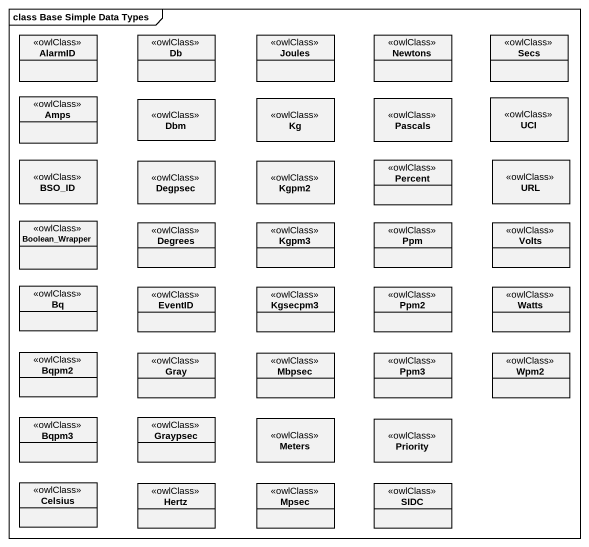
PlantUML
@startuml
mainframe class Base Simple Data Types
hide circle
hide empty members
class AlarmID <<owlClass>>
class Db <<owlClass>>
class Joules <<owlClass>>
class Newtons <<owlClass>>
class Secs <<owlClass>>
class Amps <<owlClass>>
class Dbm <<owlClass>>
class Kg <<owlClass>>
class Pascals <<owlClass>>
class UCI <<owlClass>>
class BSO_ID <<owlClass>>
class Degpsec <<owlClass>>
class Kgpm2 <<owlClass>>
class Percent <<owlClass>>
class URL <<owlClass>>
class Boolean_Wrapper <<owlClass>>
class Degrees <<owlClass>>
class Kgpm3 <<owlClass>>
class Ppm <<owlClass>>
class Volts <<owlClass>>
class Bq <<owlClass>>
class EventID <<owlClass>>
class Kgsecpm3 <<owlClass>>
class Ppm2 <<owlClass>>
class Watts <<owlClass>>
class Bqpm2 <<owlClass>>
class Gray <<owlClass>>
class Mbpsec <<owlClass>>
class Ppm3 <<owlClass>>
class Wpm2 <<owlClass>>
class Bqpm3 <<owlClass>>
class Graypsec <<owlClass>>
class Meters <<owlClass>>
class Priority <<owlClass>>
class Celsius <<owlClass>>
class Hertz <<owlClass>>
class Mpsec <<owlClass>>
class SIDC <<owlClass>>
@enduml
